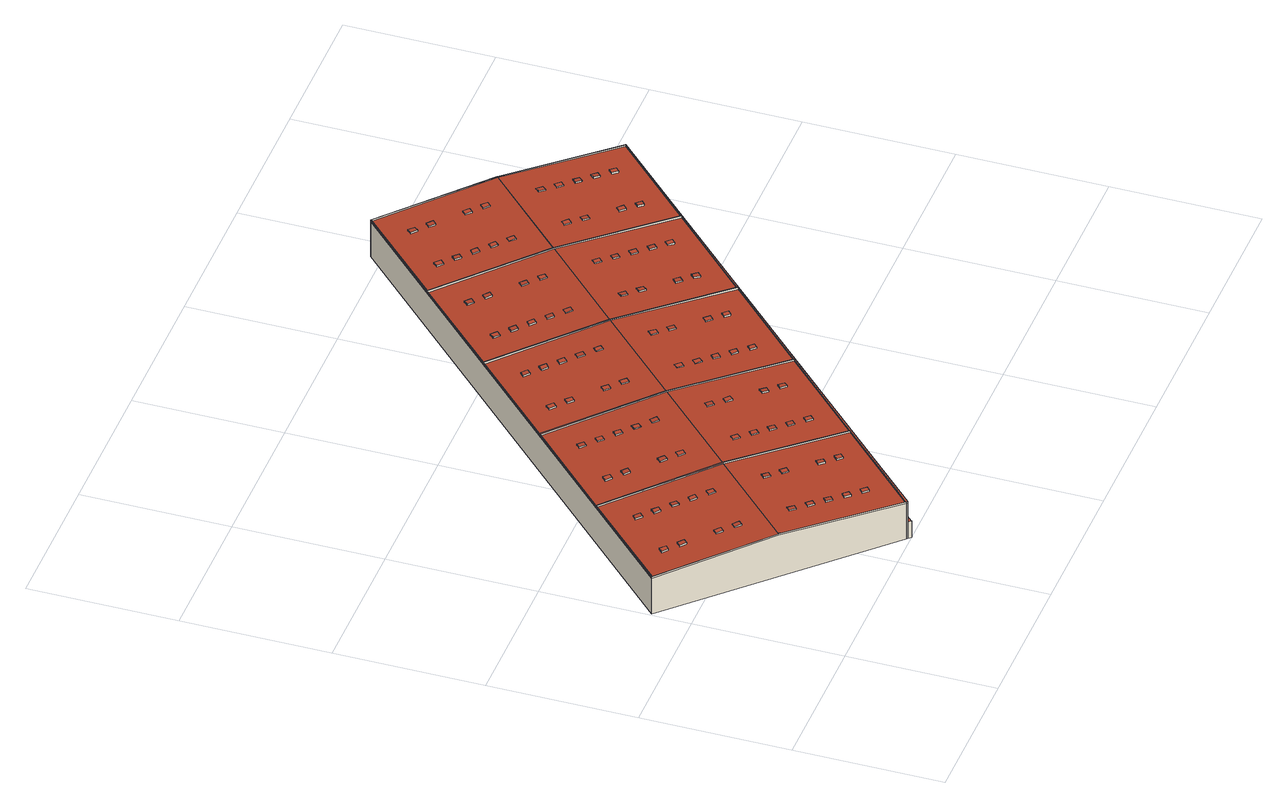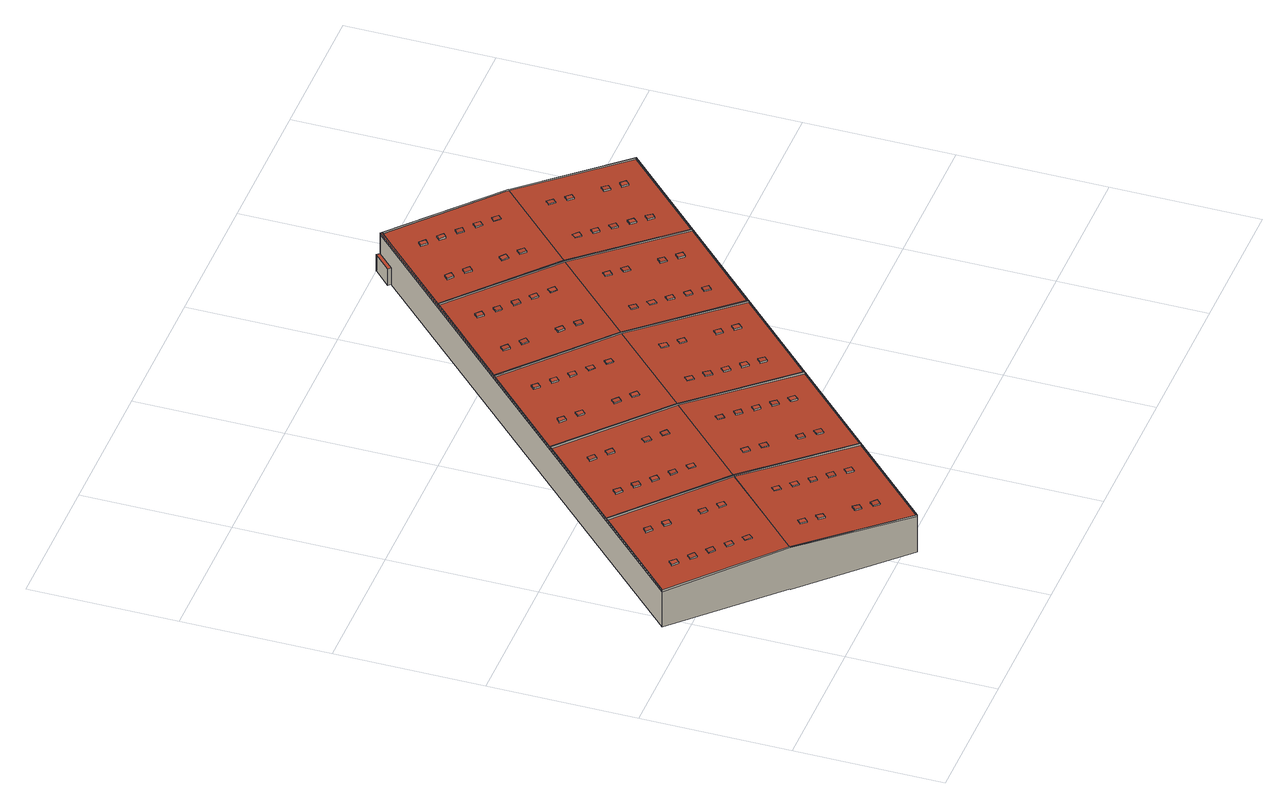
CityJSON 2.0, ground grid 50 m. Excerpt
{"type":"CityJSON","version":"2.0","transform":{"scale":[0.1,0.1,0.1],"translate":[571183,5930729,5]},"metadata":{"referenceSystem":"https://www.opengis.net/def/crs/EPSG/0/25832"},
"CityObjects":{
"building1":{"type":"Building","attributes":{"Grundfläche 2D":"17491.245298","Grundhöhe NN":"5.083"},"children":["building1-1","building1-2","building1-3","building1-4","building1-5","building1-6","building1-7","building1-8","building1-9","building1-10","building1-11","building1-12","building1-13","building1-14","building1-15","building1-16","building1-17","building1-18","building1-19","building1-20","building1-21","building1-22","building1-23","building1-24","building1-25","building1-26","building1-27","building1-28","building1-29","building1-30","building1-31","building1-32","building1-33","building1-34","building1-35","building1-36","building1-37","building1-38","building1-39","building1-40","building1-41","building1-42","building1-43","building1-44","building1-45","building1-46","building1-47","building1-48","building1-49","building1-50","building1-51","building1-52","building1-53","building1-54","building1-55","building1-56","building1-57","building1-58","building1-59","building1-60","building1-61","building1-62","building1-63","building1-64","building1-65","building1-66","building1-67","building1-68","building1-69","building1-70","building1-71","building1-72","building1-73","building1-74","building1-75","building1-76","building1-77","building1-78","building1-79","building1-80","building1-81","building1-82","building1-83","building1-84","building1-85","building1-86","building1-87","building1-88","building1-89","building1-90"],"geometry":[{"type":"Solid","lod":"3","boundaries":[[[[0,1,2,3,4,5,6,7,8,9,10,11]],[[12,10,9]],[[12,13,14,15,10]],[[13,16,17,18,14]],[[19,20,21,22]],[[23,2,1,22,21]],[[24,25,26,27]],[[28,24,27,29,30]],[[31,32,33,34]],[[31,35,36,37,32]],[[38,39,40,41,0,11]],[[42,40,39,43]],[[7,44,8]],[[7,45,46,47,44]],[[48,47,46]],[[49,47,48]],[[49,48,50,51,52,53,20,19,42,43,54,17,16,55]],[[56,57,58,59]],[[60,61,62,63,59,58,64,65]],[[66,67,68,69]],[[70,69,68,71]],[[72,73,74,75]],[[76,77,78,79]],[[80,81,73,72,82]],[[83,78,77,84]],[[83,84,85,86]],[[87,88,89,90]],[[91,87,90,92]],[[93,94,95,96,97]],[[98,99,9,8]],[[12,9,99,100,101,16,13]],[[60,65,64,58,57,10,15,14,18,17]],[[57,56,11,10]],[[0,67,66,1]],[[4,75,74,5]],[[88,3,2,89]],[[6,76,79,7]],[[21,20,92,90,89,2,23]],[[1,66,69,70,19,22]],[[84,77,76,6,30,29,27,26,50,85]],[[6,5,28,30]],[[73,81,51,25,24,28,5,74]],[[51,50,26,25]],[[82,72,75,4,36,35,31,34,52,80]],[[4,3,37,36]],[[32,37,3,88,87,91,53,33]],[[53,52,34,33]],[[56,59,63,62,43,39,38,11]],[[40,42,71,68,67,0,41]],[[83,86,48,46,45,7,79,78]],[[86,85,50,48]],[[53,91,92,20]],[[80,52,51,81]],[[60,17,54,43,62,61]],[[71,42,19,70]],[[101,102,55,16]],[[102,103,49,55]],[[103,104,105,98,8,44,47,49]],[[101,100,99,106,107]],[[101,107,108,95,102]],[[109,110,103,102,95,94]],[[111,112,98,105,104,103,110,113]],[[99,98,112,106]],[[94,93,114,109]],[[96,95,108,115]],[[114,93,97,96,115,116]],[[116,115,108,107,106,112,111,113,110,109,114]]]],"semantics":{"surfaces":[{"type":"RoofSurface"},{"type":"WallSurface"},{"type":"GroundSurface"}],"values":[[0,0,0,0,0,0,0,0,0,0,0,0,0,0,0,0,0,0,0,0,0,0,0,0,0,0,0,0,0,1,1,1,1,1,1,1,1,1,1,1,1,1,1,1,1,1,1,1,1,1,1,1,1,1,1,1,1,1,1,1,1,1,1,1,1,1,2]]}}]},
"building1-1":{"type":"BuildingInstallation","parents":["building1"],"geometry":[{"type":"MultiSurface","lod":"3","boundaries":[[[117,118,119,120]],[[120,119,121,122]],[[117,120,122,123]],[[118,117,123,124]],[[119,118,124,121]]],"semantics":{"surfaces":[{"type":"RoofSurface"},{"type":"WallSurface"}],"values":[0,1,1,1,1]}}]},
"building1-2":{"type":"BuildingInstallation","parents":["building1"],"geometry":[{"type":"MultiSurface","lod":"3","boundaries":[[[125,126,127,128]],[[128,127,129,130]],[[125,128,130,131]],[[126,125,131,132]],[[127,126,132,129]]],"semantics":{"surfaces":[{"type":"RoofSurface"},{"type":"WallSurface"}],"values":[0,1,1,1,1]}}]},
"building1-3":{"type":"BuildingInstallation","parents":["building1"],"geometry":[{"type":"MultiSurface","lod":"3","boundaries":[[[133,134,135,136]],[[136,135,137,138]],[[133,136,138,139]],[[134,133,139,140]],[[135,134,140,137]]],"semantics":{"surfaces":[{"type":"RoofSurface"},{"type":"WallSurface"}],"values":[0,1,1,1,1]}}]},
"building1-4":{"type":"BuildingInstallation","parents":["building1"],"geometry":[{"type":"MultiSurface","lod":"3","boundaries":[[[141,142,143,144]],[[144,143,145,146]],[[141,144,146,147]],[[142,141,147,148]],[[143,142,148,145]]],"semantics":{"surfaces":[{"type":"RoofSurface"},{"type":"WallSurface"}],"values":[0,1,1,1,1]}}]},
"building1-5":{"type":"BuildingInstallation","parents":["building1"],"geometry":[{"type":"MultiSurface","lod":"3","boundaries":[[[149,150,151,152]],[[152,151,153,154]],[[149,152,154,155]],[[150,149,155,156]],[[151,150,156,153]]],"semantics":{"surfaces":[{"type":"RoofSurface"},{"type":"WallSurface"}],"values":[0,1,1,1,1]}}]},
"building1-6":{"type":"BuildingInstallation","parents":["building1"],"geometry":[{"type":"MultiSurface","lod":"3","boundaries":[[[157,158,159,160]],[[161,162,160,159]],[[162,163,157,160]],[[158,157,163,164]],[[159,158,164,161]]],"semantics":{"surfaces":[{"type":"RoofSurface"},{"type":"WallSurface"}],"values":[0,1,1,1,1]}}]},
"building1-7":{"type":"BuildingInstallation","parents":["building1"],"geometry":[{"type":"MultiSurface","lod":"3","boundaries":[[[165,166,167,168]],[[168,167,169,170]],[[165,168,170,171]],[[166,165,171,172]],[[167,166,172,169]]],"semantics":{"surfaces":[{"type":"RoofSurface"},{"type":"WallSurface"}],"values":[0,1,1,1,1]}}]},
"building1-8":{"type":"BuildingInstallation","parents":["building1"],"geometry":[{"type":"MultiSurface","lod":"3","boundaries":[[[173,174,175,176]],[[176,175,177,178]],[[173,176,178,179]],[[179,180,174,173]],[[180,177,175,174]]],"semantics":{"surfaces":[{"type":"RoofSurface"},{"type":"WallSurface"}],"values":[0,1,1,1,1]}}]},
"building1-9":{"type":"BuildingInstallation","parents":["building1"],"geometry":[{"type":"MultiSurface","lod":"3","boundaries":[[[181,182,183,184]],[[184,183,185,186]],[[181,184,186,187]],[[182,181,187,188]],[[183,182,188,185]]],"semantics":{"surfaces":[{"type":"RoofSurface"},{"type":"WallSurface"}],"values":[0,1,1,1,1]}}]},
"building1-10":{"type":"BuildingInstallation","parents":["building1"],"geometry":[{"type":"MultiSurface","lod":"3","boundaries":[[[189,190,191,192]],[[192,191,193,194]],[[189,192,194,195]],[[190,189,195,196]],[[191,190,196,193]]],"semantics":{"surfaces":[{"type":"RoofSurface"},{"type":"WallSurface"}],"values":[0,1,1,1,1]}}]},
"building1-11":{"type":"BuildingInstallation","parents":["building1"],"geometry":[{"type":"MultiSurface","lod":"3","boundaries":[[[197,198,199,200]],[[199,198,201,202]],[[200,199,202,203]],[[197,200,203,204]],[[198,197,204,201]]],"semantics":{"surfaces":[{"type":"RoofSurface"},{"type":"WallSurface"}],"values":[0,1,1,1,1]}}]},
"building1-12":{"type":"BuildingInstallation","parents":["building1"],"geometry":[{"type":"MultiSurface","lod":"3","boundaries":[[[205,206,207,208]],[[208,207,209,210]],[[205,208,210,211]],[[206,205,211,212]],[[207,206,212,209]]],"semantics":{"surfaces":[{"type":"RoofSurface"},{"type":"WallSurface"}],"values":[0,1,1,1,1]}}]},
"building1-13":{"type":"BuildingInstallation","parents":["building1"],"geometry":[{"type":"MultiSurface","lod":"3","boundaries":[[[213,214,215,216]],[[216,215,217,218]],[[213,216,218,219]],[[214,213,219,220]],[[215,214,220,217]]],"semantics":{"surfaces":[{"type":"RoofSurface"},{"type":"WallSurface"}],"values":[0,1,1,1,1]}}]},
"building1-14":{"type":"BuildingInstallation","parents":["building1"],"geometry":[{"type":"MultiSurface","lod":"3","boundaries":[[[221,222,223,224]],[[224,223,225,226]],[[221,224,226,227]],[[222,221,227,228]],[[223,222,228,225]]],"semantics":{"surfaces":[{"type":"RoofSurface"},{"type":"WallSurface"}],"values":[0,1,1,1,1]}}]},
"building1-15":{"type":"BuildingInstallation","parents":["building1"],"geometry":[{"type":"MultiSurface","lod":"3","boundaries":[[[229,230,231,232]],[[233,234,232,231]],[[229,232,234,235]],[[230,229,235,236]],[[236,233,231,230]]],"semantics":{"surfaces":[{"type":"RoofSurface"},{"type":"WallSurface"}],"values":[0,1,1,1,1]}}]},
"building1-16":{"type":"BuildingInstallation","parents":["building1"],"geometry":[{"type":"MultiSurface","lod":"3","boundaries":[[[237,238,239,240]],[[240,239,241,242]],[[237,240,242,243]],[[238,237,243,244]],[[239,238,244,241]]],"semantics":{"surfaces":[{"type":"RoofSurface"},{"type":"WallSurface"}],"values":[0,1,1,1,1]}}]},
"building1-17":{"type":"BuildingInstallation","parents":["building1"],"geometry":[{"type":"MultiSurface","lod":"3","boundaries":[[[245,246,247,248]],[[248,247,249,250]],[[245,248,250,251]],[[246,245,251,252]],[[247,246,252,249]]],"semantics":{"surfaces":[{"type":"RoofSurface"},{"type":"WallSurface"}],"values":[0,1,1,1,1]}}]},
"building1-18":{"type":"BuildingInstallation","parents":["building1"],"geometry":[{"type":"MultiSurface","lod":"3","boundaries":[[[253,254,255,256]],[[256,255,257,258]],[[253,256,258,259]],[[254,253,259,260]],[[255,254,260,257]]],"semantics":{"surfaces":[{"type":"RoofSurface"},{"type":"WallSurface"}],"values":[0,1,1,1,1]}}]},
"building1-19":{"type":"BuildingInstallation","parents":["building1"],"geometry":[{"type":"MultiSurface","lod":"3","boundaries":[[[261,262,263,264]],[[261,264,265,266]],[[264,263,267,265]],[[262,261,266,268]],[[263,262,268,267]]],"semantics":{"surfaces":[{"type":"RoofSurface"},{"type":"WallSurface"}],"values":[0,1,1,1,1]}}]},
"building1-20":{"type":"BuildingInstallation","parents":["building1"],"geometry":[{"type":"MultiSurface","lod":"3","boundaries":[[[269,270,271,272]],[[272,271,273,274]],[[269,272,274,275]],[[270,269,275,276]],[[271,270,276,273]]],"semantics":{"surfaces":[{"type":"RoofSurface"},{"type":"WallSurface"}],"values":[0,1,1,1,1]}}]},
"building1-21":{"type":"BuildingInstallation","parents":["building1"],"geometry":[{"type":"MultiSurface","lod":"3","boundaries":[[[277,278,279,280]],[[279,278,281,282]],[[280,279,282,283]],[[277,280,283,284]],[[278,277,284,281]]],"semantics":{"surfaces":[{"type":"RoofSurface"},{"type":"WallSurface"}],"values":[0,1,1,1,1]}}]},
"building1-22":{"type":"BuildingInstallation","parents":["building1"],"geometry":[{"type":"MultiSurface","lod":"3","boundaries":[[[285,286,287,288]],[[288,287,289,290]],[[285,288,290,291]],[[286,285,291,292]],[[287,286,292,289]]],"semantics":{"surfaces":[{"type":"RoofSurface"},{"type":"WallSurface"}],"values":[0,1,1,1,1]}}]},
"building1-23":{"type":"BuildingInstallation","parents":["building1"],"geometry":[{"type":"MultiSurface","lod":"3","boundaries":[[[293,294,295,296]],[[296,295,297,298]],[[293,296,298,299]],[[294,293,299,300]],[[295,294,300,297]]],"semantics":{"surfaces":[{"type":"RoofSurface"},{"type":"WallSurface"}],"values":[0,1,1,1,1]}}]},
"building1-24":{"type":"BuildingInstallation","parents":["building1"],"geometry":[{"type":"MultiSurface","lod":"3","boundaries":[[[301,302,303,304]],[[304,303,305,306]],[[301,304,306,307]],[[302,301,307,308]],[[303,302,308,305]]],"semantics":{"surfaces":[{"type":"RoofSurface"},{"type":"WallSurface"}],"values":[0,1,1,1,1]}}]},
"building1-25":{"type":"BuildingInstallation","parents":["building1"],"geometry":[{"type":"MultiSurface","lod":"3","boundaries":[[[309,310,311,312]],[[312,311,313,314]],[[309,312,314,315]],[[310,309,315,316]],[[311,310,316,313]]],"semantics":{"surfaces":[{"type":"RoofSurface"},{"type":"WallSurface"}],"values":[0,1,1,1,1]}}]},
"building1-26":{"type":"BuildingInstallation","parents":["building1"],"geometry":[{"type":"MultiSurface","lod":"3","boundaries":[[[317,318,319,320]],[[320,319,321,322]],[[317,320,322,323]],[[318,317,323,324]],[[319,318,324,321]]],"semantics":{"surfaces":[{"type":"RoofSurface"},{"type":"WallSurface"}],"values":[0,1,1,1,1]}}]},
"building1-27":{"type":"BuildingInstallation","parents":["building1"],"geometry":[{"type":"MultiSurface","lod":"3","boundaries":[[[325,326,327,328]],[[328,327,329,330]],[[325,328,330,331]],[[326,325,331,332]],[[327,326,332,329]]],"semantics":{"surfaces":[{"type":"RoofSurface"},{"type":"WallSurface"}],"values":[0,1,1,1,1]}}]},
"building1-28":{"type":"BuildingInstallation","parents":["building1"],"geometry":[{"type":"MultiSurface","lod":"3","boundaries":[[[333,334,335,336]],[[336,335,337,338]],[[333,336,338,339]],[[334,333,339,340]],[[335,334,340,337]]],"semantics":{"surfaces":[{"type":"RoofSurface"},{"type":"WallSurface"}],"values":[0,1,1,1,1]}}]},
"building1-29":{"type":"BuildingInstallation","parents":["building1"],"geometry":[{"type":"MultiSurface","lod":"3","boundaries":[[[341,342,343,344]],[[344,343,345,346]],[[341,344,346,347]],[[342,341,347,348]],[[343,342,348,345]]],"semantics":{"surfaces":[{"type":"RoofSurface"},{"type":"WallSurface"}],"values":[0,1,1,1,1]}}]},
"building1-30":{"type":"BuildingInstallation","parents":["building1"],"geometry":[{"type":"MultiSurface","lod":"3","boundaries":[[[349,350,351,352]],[[352,351,353,354]],[[349,352,354,355]],[[350,349,355,356]],[[351,350,356,353]]],"semantics":{"surfaces":[{"type":"RoofSurface"},{"type":"WallSurface"}],"values":[0,1,1,1,1]}}]},
"building1-31":{"type":"BuildingInstallation","parents":["building1"],"geometry":[{"type":"MultiSurface","lod":"3","boundaries":[[[357,358,359,360]],[[359,358,361,362]],[[360,359,362,363]],[[357,360,363,364]],[[358,357,364,361]]],"semantics":{"surfaces":[{"type":"RoofSurface"},{"type":"WallSurface"}],"values":[0,1,1,1,1]}}]},
"building1-32":{"type":"BuildingInstallation","parents":["building1"],"geometry":[{"type":"MultiSurface","lod":"3","boundaries":[[[365,366,367,368]],[[365,368,369,370]],[[368,367,371,369]],[[366,365,370,372]],[[367,366,372,371]]],"semantics":{"surfaces":[{"type":"RoofSurface"},{"type":"WallSurface"}],"values":[0,1,1,1,1]}}]},
"building1-33":{"type":"BuildingInstallation","parents":["building1"],"geometry":[{"type":"MultiSurface","lod":"3","boundaries":[[[373,374,375,376]],[[376,375,377,378]],[[373,376,378,379]],[[374,373,379,380]],[[375,374,380,377]]],"semantics":{"surfaces":[{"type":"RoofSurface"},{"type":"WallSurface"}],"values":[0,1,1,1,1]}}]},
"building1-34":{"type":"BuildingInstallation","parents":["building1"],"geometry":[{"type":"MultiSurface","lod":"3","boundaries":[[[381,382,383,384]],[[384,383,385,386]],[[381,384,386,387]],[[382,381,387,388]],[[383,382,388,385]]],"semantics":{"surfaces":[{"type":"RoofSurface"},{"type":"WallSurface"}],"values":[0,1,1,1,1]}}]},
"building1-35":{"type":"BuildingInstallation","parents":["building1"],"geometry":[{"type":"MultiSurface","lod":"3","boundaries":[[[389,390,391,392]],[[392,391,393,394]],[[389,392,394,395]],[[390,389,395,396]],[[391,390,396,393]]],"semantics":{"surfaces":[{"type":"RoofSurface"},{"type":"WallSurface"}],"values":[0,1,1,1,1]}}]},
"building1-36":{"type":"BuildingInstallation","parents":["building1"],"geometry":[{"type":"MultiSurface","lod":"3","boundaries":[[[397,398,399,400]],[[400,399,401,402]],[[397,400,402,403]],[[398,397,403,404]],[[399,398,404,401]]],"semantics":{"surfaces":[{"type":"RoofSurface"},{"type":"WallSurface"}],"values":[0,1,1,1,1]}}]},
"building1-37":{"type":"BuildingInstallation","parents":["building1"],"geometry":[{"type":"MultiSurface","lod":"3","boundaries":[[[405,406,407,408]],[[408,407,409,410]],[[405,408,410,411]],[[406,405,411,412]],[[407,406,412,409]]],"semantics":{"surfaces":[{"type":"RoofSurface"},{"type":"WallSurface"}],"values":[0,1,1,1,1]}}]},
"building1-38":{"type":"BuildingInstallation","parents":["building1"],"geometry":[{"type":"MultiSurface","lod":"3","boundaries":[[[413,414,415,416]],[[416,415,417,418]],[[413,416,418,419]],[[414,413,419,420]],[[415,414,420,417]]],"semantics":{"surfaces":[{"type":"RoofSurface"},{"type":"WallSurface"}],"values":[0,1,1,1,1]}}]},
"building1-39":{"type":"BuildingInstallation","parents":["building1"],"geometry":[{"type":"MultiSurface","lod":"3","boundaries":[[[421,422,423,424]],[[424,423,425,426]],[[421,424,426,427]],[[422,421,427,428]],[[423,422,428,425]]],"semantics":{"surfaces":[{"type":"RoofSurface"},{"type":"WallSurface"}],"values":[0,1,1,1,1]}}]},
"building1-40":{"type":"BuildingInstallation","parents":["building1"],"geometry":[{"type":"MultiSurface","lod":"3","boundaries":[[[429,430,431,432]],[[432,431,433,434]],[[429,432,434,435]],[[430,429,435,436]],[[431,430,436,433]]],"semantics":{"surfaces":[{"type":"RoofSurface"},{"type":"WallSurface"}],"values":[0,1,1,1,1]}}]},
"building1-41":{"type":"BuildingInstallation","parents":["building1"],"geometry":[{"type":"MultiSurface","lod":"3","boundaries":[[[437,438,439,440]],[[440,439,441,442]],[[437,440,442,443]],[[438,437,443,444]],[[439,438,444,441]]],"semantics":{"surfaces":[{"type":"RoofSurface"},{"type":"WallSurface"}],"values":[0,1,1,1,1]}}]},
"building1-42":{"type":"BuildingInstallation","parents":["building1"],"geometry":[{"type":"MultiSurface","lod":"3","boundaries":[[[445,446,447,448]],[[448,447,449,450]],[[445,448,450,451]],[[446,445,451,452]],[[447,446,452,449]]],"semantics":{"surfaces":[{"type":"RoofSurface"},{"type":"WallSurface"}],"values":[0,1,1,1,1]}}]},
"building1-43":{"type":"BuildingInstallation","parents":["building1"],"geometry":[{"type":"MultiSurface","lod":"3","boundaries":[[[453,454,455,456]],[[456,455,457,458]],[[453,456,458,459]],[[454,453,459,460]],[[455,454,460,457]]],"semantics":{"surfaces":[{"type":"RoofSurface"},{"type":"WallSurface"}],"values":[0,1,1,1,1]}}]},
"building1-44":{"type":"BuildingInstallation","parents":["building1"],"geometry":[{"type":"MultiSurface","lod":"3","boundaries":[[[461,462,463,464]],[[464,463,465,466]],[[461,464,466,467]],[[462,461,467,468]],[[463,462,468,465]]],"semantics":{"surfaces":[{"type":"RoofSurface"},{"type":"WallSurface"}],"values":[0,1,1,1,1]}}]},
"building1-45":{"type":"BuildingInstallation","parents":["building1"],"geometry":[{"type":"MultiSurface","lod":"3","boundaries":[[[469,470,471,472]],[[472,471,473,474]],[[469,472,474,475]],[[470,469,475,476]],[[471,470,476,473]]],"semantics":{"surfaces":[{"type":"RoofSurface"},{"type":"WallSurface"}],"values":[0,1,1,1,1]}}]},
"building1-46":{"type":"BuildingInstallation","parents":["building1"],"geometry":[{"type":"MultiSurface","lod":"3","boundaries":[[[477,478,479,480]],[[480,479,481,482]],[[477,480,482,483]],[[478,477,483,484]],[[479,478,484,481]]],"semantics":{"surfaces":[{"type":"RoofSurface"},{"type":"WallSurface"}],"values":[0,1,1,1,1]}}]},
"building1-47":{"type":"BuildingInstallation","parents":["building1"],"geometry":[{"type":"MultiSurface","lod":"3","boundaries":[[[485,486,487,488]],[[488,487,489,490]],[[485,488,490,491]],[[486,485,491,492]],[[487,486,492,489]]],"semantics":{"surfaces":[{"type":"RoofSurface"},{"type":"WallSurface"}],"values":[0,1,1,1,1]}}]},
"building1-48":{"type":"BuildingInstallation","parents":["building1"],"geometry":[{"type":"MultiSurface","lod":"3","boundaries":[[[493,494,495,496]],[[496,495,497,498]],[[493,496,498,499]],[[494,493,499,500]],[[495,494,500,497]]],"semantics":{"surfaces":[{"type":"RoofSurface"},{"type":"WallSurface"}],"values":[0,1,1,1,1]}}]},
"building1-49":{"type":"BuildingInstallation","parents":["building1"],"geometry":[{"type":"MultiSurface","lod":"3","boundaries":[[[501,502,503,504]],[[503,502,505,506]],[[504,503,506,507]],[[501,504,507,508]],[[502,501,508,505]]],"semantics":{"surfaces":[{"type":"RoofSurface"},{"type":"WallSurface"}],"values":[0,1,1,1,1]}}]},
"building1-50":{"type":"BuildingInstallation","parents":["building1"],"geometry":[{"type":"MultiSurface","lod":"3","boundaries":[[[509,510,511,512]],[[512,511,513,514]],[[509,512,514,515]],[[510,509,515,516]],[[511,510,516,513]]],"semantics":{"surfaces":[{"type":"RoofSurface"},{"type":"WallSurface"}],"values":[0,1,1,1,1]}}]},
"building1-51":{"type":"BuildingInstallation","parents":["building1"],"geometry":[{"type":"MultiSurface","lod":"3","boundaries":[[[517,518,519,520]],[[520,519,521,522]],[[517,520,522,523]],[[518,517,523,524]],[[519,518,524,521]]],"semantics":{"surfaces":[{"type":"RoofSurface"},{"type":"WallSurface"}],"values":[0,1,1,1,1]}}]},
"building1-52":{"type":"BuildingInstallation","parents":["building1"],"geometry":[{"type":"MultiSurface","lod":"3","boundaries":[[[525,526,527,528]],[[528,527,529,530]],[[525,528,530,531]],[[526,525,531,532]],[[527,526,532,529]]],"semantics":{"surfaces":[{"type":"RoofSurface"},{"type":"WallSurface"}],"values":[0,1,1,1,1]}}]},
"building1-53":{"type":"BuildingInstallation","parents":["building1"],"geometry":[{"type":"MultiSurface","lod":"3","boundaries":[[[533,534,535,536]],[[535,534,537,538]],[[536,535,538,539]],[[533,536,539,540]],[[534,533,540,537]]],"semantics":{"surfaces":[{"type":"RoofSurface"},{"type":"WallSurface"}],"values":[0,1,1,1,1]}}]},
"building1-54":{"type":"BuildingInstallation","parents":["building1"],"geometry":[{"type":"MultiSurface","lod":"3","boundaries":[[[541,542,543,544]],[[544,543,545,546]],[[541,544,546,547]],[[542,541,547,548]],[[543,542,548,545]]],"semantics":{"surfaces":[{"type":"RoofSurface"},{"type":"WallSurface"}],"values":[0,1,1,1,1]}}]},
"building1-55":{"type":"BuildingInstallation","parents":["building1"],"geometry":[{"type":"MultiSurface","lod":"3","boundaries":[[[549,550,551,552]],[[552,551,553,554]],[[554,555,549,552]],[[555,556,550,549]],[[551,550,556,553]]],"semantics":{"surfaces":[{"type":"RoofSurface"},{"type":"WallSurface"}],"values":[0,1,1,1,1]}}]},
"building1-56":{"type":"BuildingInstallation","parents":["building1"],"geometry":[{"type":"MultiSurface","lod":"3","boundaries":[[[557,558,559,560]],[[560,559,561,562]],[[557,560,562,563]],[[558,557,563,564]],[[559,558,564,561]]],"semantics":{"surfaces":[{"type":"RoofSurface"},{"type":"WallSurface"}],"values":[0,1,1,1,1]}}]},
"building1-57":{"type":"BuildingInstallation","parents":["building1"],"geometry":[{"type":"MultiSurface","lod":"3","boundaries":[[[565,566,567,568]],[[567,566,569,570]],[[568,567,570,571]],[[565,568,571,572]],[[566,565,572,569]]],"semantics":{"surfaces":[{"type":"RoofSurface"},{"type":"WallSurface"}],"values":[0,1,1,1,1]}}]},
"building1-58":{"type":"BuildingInstallation","parents":["building1"],"geometry":[{"type":"MultiSurface","lod":"3","boundaries":[[[573,574,575,576]],[[576,575,577,578]],[[573,576,578,579]],[[574,573,579,580]],[[575,574,580,577]]],"semantics":{"surfaces":[{"type":"RoofSurface"},{"type":"WallSurface"}],"values":[0,1,1,1,1]}}]},
"building1-59":{"type":"BuildingInstallation","parents":["building1"],"geometry":[{"type":"MultiSurface","lod":"3","boundaries":[[[581,582,583,584]],[[584,583,585,586]],[[581,584,586,587]],[[582,581,587,588]],[[583,582,588,585]]],"semantics":{"surfaces":[{"type":"RoofSurface"},{"type":"WallSurface"}],"values":[0,1,1,1,1]}}]},
"building1-60":{"type":"BuildingInstallation","parents":["building1"],"geometry":[{"type":"MultiSurface","lod":"3","boundaries":[[[589,590,591,592]],[[592,591,593,594]],[[589,592,594,595]],[[590,589,595,596]],[[591,590,596,593]]],"semantics":{"surfaces":[{"type":"RoofSurface"},{"type":"WallSurface"}],"values":[0,1,1,1,1]}}]},
"building1-61":{"type":"BuildingInstallation","parents":["building1"],"geometry":[{"type":"MultiSurface","lod":"3","boundaries":[[[597,598,599,600]],[[599,598,601,602]],[[600,599,602,603]],[[597,600,603,604]],[[598,597,604,601]]],"semantics":{"surfaces":[{"type":"RoofSurface"},{"type":"WallSurface"}],"values":[0,1,1,1,1]}}]},
"building1-62":{"type":"BuildingInstallation","parents":["building1"],"geometry":[{"type":"MultiSurface","lod":"3","boundaries":[[[605,606,607,608]],[[605,608,609,610]],[[608,607,611,609]],[[606,605,610,612]],[[607,606,612,611]]],"semantics":{"surfaces":[{"type":"RoofSurface"},{"type":"WallSurface"}],"values":[0,1,1,1,1]}}]},
"building1-63":{"type":"BuildingInstallation","parents":["building1"],"geometry":[{"type":"MultiSurface","lod":"3","boundaries":[[[613,614,615,616]],[[616,615,617,618]],[[613,616,618,619]],[[614,613,619,620]],[[615,614,620,617]]],"semantics":{"surfaces":[{"type":"RoofSurface"},{"type":"WallSurface"}],"values":[0,1,1,1,1]}}]},
"building1-64":{"type":"BuildingInstallation","parents":["building1"],"geometry":[{"type":"MultiSurface","lod":"3","boundaries":[[[621,622,623,624]],[[624,623,625,626]],[[621,624,626,627]],[[622,621,627,628]],[[623,622,628,625]]],"semantics":{"surfaces":[{"type":"RoofSurface"},{"type":"WallSurface"}],"values":[0,1,1,1,1]}}]},
"building1-65":{"type":"BuildingInstallation","parents":["building1"],"geometry":[{"type":"MultiSurface","lod":"3","boundaries":[[[629,630,631,632]],[[632,631,633,634]],[[629,632,634,635]],[[630,629,635,636]],[[631,630,636,633]]],"semantics":{"surfaces":[{"type":"RoofSurface"},{"type":"WallSurface"}],"values":[0,1,1,1,1]}}]},
"building1-66":{"type":"BuildingInstallation","parents":["building1"],"geometry":[{"type":"MultiSurface","lod":"3","boundaries":[[[637,638,639,640]],[[640,639,641,642]],[[637,640,642,643]],[[638,637,643,644]],[[639,638,644,641]]],"semantics":{"surfaces":[{"type":"RoofSurface"},{"type":"WallSurface"}],"values":[0,1,1,1,1]}}]},
"building1-67":{"type":"BuildingInstallation","parents":["building1"],"geometry":[{"type":"MultiSurface","lod":"3","boundaries":[[[645,646,647,648]],[[648,647,649,650]],[[645,648,650,651]],[[646,645,651,652]],[[647,646,652,649]]],"semantics":{"surfaces":[{"type":"RoofSurface"},{"type":"WallSurface"}],"values":[0,1,1,1,1]}}]},
"building1-68":{"type":"BuildingInstallation","parents":["building1"],"geometry":[{"type":"MultiSurface","lod":"3","boundaries":[[[653,654,655,656]],[[656,655,657,658]],[[653,656,658,659]],[[654,653,659,660]],[[655,654,660,657]]],"semantics":{"surfaces":[{"type":"RoofSurface"},{"type":"WallSurface"}],"values":[0,1,1,1,1]}}]},
"building1-69":{"type":"BuildingInstallation","parents":["building1"],"geometry":[{"type":"MultiSurface","lod":"3","boundaries":[[[661,662,663,664]],[[664,663,665,666]],[[661,664,666,667]],[[662,661,667,668]],[[663,662,668,665]]],"semantics":{"surfaces":[{"type":"RoofSurface"},{"type":"WallSurface"}],"values":[0,1,1,1,1]}}]},
"building1-70":{"type":"BuildingInstallation","parents":["building1"],"geometry":[{"type":"MultiSurface","lod":"3","boundaries":[[[669,670,671,672]],[[672,671,673,674]],[[669,672,674,675]],[[670,669,675,676]],[[671,670,676,673]]],"semantics":{"surfaces":[{"type":"RoofSurface"},{"type":"WallSurface"}],"values":[0,1,1,1,1]}}]},
"building1-71":{"type":"BuildingInstallation","parents":["building1"],"geometry":[{"type":"MultiSurface","lod":"3","boundaries":[[[677,678,679,680]],[[680,679,681,682]],[[677,680,682,683]],[[678,677,683,684]],[[679,678,684,681]]],"semantics":{"surfaces":[{"type":"RoofSurface"},{"type":"WallSurface"}],"values":[0,1,1,1,1]}}]},
"building1-72":{"type":"BuildingInstallation","parents":["building1"],"geometry":[{"type":"MultiSurface","lod":"3","boundaries":[[[685,686,687,688]],[[687,686,689,690]],[[688,687,690,691]],[[685,688,691,692]],[[686,685,692,689]]],"semantics":{"surfaces":[{"type":"RoofSurface"},{"type":"WallSurface"}],"values":[0,1,1,1,1]}}]},
"building1-73":{"type":"BuildingInstallation","parents":["building1"],"geometry":[{"type":"MultiSurface","lod":"3","boundaries":[[[693,694,695,696]],[[696,695,697,698]],[[693,696,698,699]],[[694,693,699,700]],[[695,694,700,697]]],"semantics":{"surfaces":[{"type":"RoofSurface"},{"type":"WallSurface"}],"values":[0,1,1,1,1]}}]},
"building1-74":{"type":"BuildingInstallation","parents":["building1"],"geometry":[{"type":"MultiSurface","lod":"3","boundaries":[[[701,702,703,704]],[[704,703,705,706]],[[701,704,706,707]],[[702,701,707,708]],[[703,702,708,705]]],"semantics":{"surfaces":[{"type":"RoofSurface"},{"type":"WallSurface"}],"values":[0,1,1,1,1]}}]},
"building1-75":{"type":"BuildingInstallation","parents":["building1"],"geometry":[{"type":"MultiSurface","lod":"3","boundaries":[[[709,710,711,712]],[[712,711,713,714]],[[709,712,714,715]],[[710,709,715,716]],[[711,710,716,713]]],"semantics":{"surfaces":[{"type":"RoofSurface"},{"type":"WallSurface"}],"values":[0,1,1,1,1]}}]},
"building1-76":{"type":"BuildingInstallation","parents":["building1"],"geometry":[{"type":"MultiSurface","lod":"3","boundaries":[[[717,718,719,720]],[[720,719,721,722]],[[717,720,722,723]],[[718,717,723,724]],[[719,718,724,721]]],"semantics":{"surfaces":[{"type":"RoofSurface"},{"type":"WallSurface"}],"values":[0,1,1,1,1]}}]},
"building1-77":{"type":"BuildingInstallation","parents":["building1"],"geometry":[{"type":"MultiSurface","lod":"3","boundaries":[[[725,726,727,728]],[[728,727,729,730]],[[725,728,730,731]],[[726,725,731,732]],[[727,726,732,729]]],"semantics":{"surfaces":[{"type":"RoofSurface"},{"type":"WallSurface"}],"values":[0,1,1,1,1]}}]},
"building1-78":{"type":"BuildingInstallation","parents":["building1"],"geometry":[{"type":"MultiSurface","lod":"3","boundaries":[[[733,734,735,736]],[[736,735,737,738]],[[733,736,738,739]],[[734,733,739,740]],[[735,734,740,737]]],"semantics":{"surfaces":[{"type":"RoofSurface"},{"type":"WallSurface"}],"values":[0,1,1,1,1]}}]},
"building1-79":{"type":"BuildingInstallation","parents":["building1"],"geometry":[{"type":"MultiSurface","lod":"3","boundaries":[[[741,742,743,744]],[[744,743,745,746]],[[741,744,746,747]],[[742,741,747,748]],[[743,742,748,745]]],"semantics":{"surfaces":[{"type":"RoofSurface"},{"type":"WallSurface"}],"values":[0,1,1,1,1]}}]},
"building1-80":{"type":"BuildingInstallation","parents":["building1"],"geometry":[{"type":"MultiSurface","lod":"3","boundaries":[[[749,750,751,752]],[[752,751,753,754]],[[749,752,754,755]],[[750,749,755,756]],[[751,750,756,753]]],"semantics":{"surfaces":[{"type":"RoofSurface"},{"type":"WallSurface"}],"values":[0,1,1,1,1]}}]},
"building1-81":{"type":"BuildingInstallation","parents":["building1"],"geometry":[{"type":"MultiSurface","lod":"3","boundaries":[[[757,758,759,760]],[[760,759,761,762]],[[757,760,762,763]],[[758,757,763,764]],[[759,758,764,761]]],"semantics":{"surfaces":[{"type":"RoofSurface"},{"type":"WallSurface"}],"values":[0,1,1,1,1]}}]},
"building1-82":{"type":"BuildingInstallation","parents":["building1"],"geometry":[{"type":"MultiSurface","lod":"3","boundaries":[[[765,766,767,768]],[[768,767,769,770]],[[765,768,770,771]],[[766,765,771,772]],[[767,766,772,769]]],"semantics":{"surfaces":[{"type":"RoofSurface"},{"type":"WallSurface"}],"values":[0,1,1,1,1]}}]},
"building1-83":{"type":"BuildingInstallation","parents":["building1"],"geometry":[{"type":"MultiSurface","lod":"3","boundaries":[[[773,774,775,776]],[[776,775,777,778]],[[773,776,778,779]],[[774,773,779,780]],[[775,774,780,777]]],"semantics":{"surfaces":[{"type":"RoofSurface"},{"type":"WallSurface"}],"values":[0,1,1,1,1]}}]},
"building1-84":{"type":"BuildingInstallation","parents":["building1"],"geometry":[{"type":"MultiSurface","lod":"3","boundaries":[[[781,782,783,784]],[[784,783,785,786]],[[781,784,786,787]],[[782,781,787,788]],[[783,782,788,785]]],"semantics":{"surfaces":[{"type":"RoofSurface"},{"type":"WallSurface"}],"values":[0,1,1,1,1]}}]},
"building1-85":{"type":"BuildingInstallation","parents":["building1"],"geometry":[{"type":"MultiSurface","lod":"3","boundaries":[[[789,790,791,792]],[[791,790,793,794]],[[792,791,794,795]],[[789,792,795,796]],[[790,789,796,793]]],"semantics":{"surfaces":[{"type":"RoofSurface"},{"type":"WallSurface"}],"values":[0,1,1,1,1]}}]},
"building1-86":{"type":"BuildingInstallation","parents":["building1"],"geometry":[{"type":"MultiSurface","lod":"3","boundaries":[[[797,798,799,800]],[[800,799,801,802]],[[797,800,802,803]],[[798,797,803,804]],[[799,798,804,801]]],"semantics":{"surfaces":[{"type":"RoofSurface"},{"type":"WallSurface"}],"values":[0,1,1,1,1]}}]},
"building1-87":{"type":"BuildingInstallation","parents":["building1"],"geometry":[{"type":"MultiSurface","lod":"3","boundaries":[[[805,806,807,808]],[[808,807,809,810]],[[805,808,810,811]],[[806,805,811,812]],[[807,806,812,809]]],"semantics":{"surfaces":[{"type":"RoofSurface"},{"type":"WallSurface"}],"values":[0,1,1,1,1]}}]},
"building1-88":{"type":"BuildingInstallation","parents":["building1"],"geometry":[{"type":"MultiSurface","lod":"3","boundaries":[[[813,814,815,816]],[[816,815,817,818]],[[813,816,818,819]],[[814,813,819,820]],[[815,814,820,817]]],"semantics":{"surfaces":[{"type":"RoofSurface"},{"type":"WallSurface"}],"values":[0,1,1,1,1]}}]},
"building1-89":{"type":"BuildingInstallation","parents":["building1"],"geometry":[{"type":"MultiSurface","lod":"3","boundaries":[[[821,822,823,824]],[[821,824,825,826]],[[824,823,827,825]],[[822,821,826,828]],[[823,822,828,827]]],"semantics":{"surfaces":[{"type":"RoofSurface"},{"type":"WallSurface"}],"values":[0,1,1,1,1]}}]},
"building1-90":{"type":"BuildingInstallation","parents":["building1"],"geometry":[{"type":"MultiSurface","lod":"3","boundaries":[[[829,830,831,832]],[[832,831,833,834]],[[829,832,834,835]],[[830,829,835,836]],[[831,830,836,833]]],"semantics":{"surfaces":[{"type":"RoofSurface"},{"type":"WallSurface"}],"values":[0,1,1,1,1]}}]}
},
"vertices":[
[294,914,145],[576,1193,145],[579,1196,145],[860,1475,145],[863,1477,145],[1144,1756,145],[1147,1758,145],[1428,2037,145],[1428,2039,145],[9,633,145],[11,633,145],[292,912,145],[315,324,167],[317,322,168],[318,323,168],[316,325,167],[622,14,145],[622,15,145],[321,319,167],[1188,575,145],[1191,578,145],[885,886,168],[882,884,168],[884,888,168],[1449,1448,168],[1757,1138,146],[1759,1140,146],[1452,1450,168],[1144,1756,146],[1451,1451,168],[1147,1758,146],[1169,1168,168],[1167,1165,168],[1473,856,146],[1475,859,146],[1168,1169,168],[863,1477,146],[860,1475,146],[597,603,168],[598,602,168],[601,605,168],[600,606,168],[906,296,145],[904,294,145],[1734,1731,167],[1733,1730,167],[1733,1729,167],[1734,1730,167],[2041,1419,145],[2043,1419,145],[1759,1140,145],[1757,1138,145],[1475,859,145],[1473,856,145],[678,70,145],[626,10,145],[292,912,139],[11,633,139],[316,325,164],[597,603,164],[622,15,139],[678,70,139],[904,294,139],[598,602,163],[318,323,163],[321,319,163],[576,1193,139],[294,914,139],[600,606,164],[881,885,164],[1188,575,139],[906,296,139],[1168,1169,164],[1449,1448,164],[1144,1756,139],[863,1477,139],[1147,1758,139],[1451,1451,164],[1733,1730,164],[1428,2037,139],[1475,859,139],[1757,1138,139],[1169,1168,163],[1733,1729,164],[1452,1450,164],[1759,1140,139],[2041,1419,139],[1165,1167,164],[860,1475,139],[579,1196,139],[884,888,164],[1473,856,139],[1191,578,139],[691,58,65],[683,66,65],[626,10,65],[634,1,65],[635,2,65],[1428,2039,139],[9,633,139],[315,324,164],[622,14,139],[626,10,139],[2043,1419,139],[1734,1730,164],[1734,1731,164],[9,633,1],[622,14,1],[626,10,1],[683,66,1],[2043,1419,1],[1734,1731,1],[1428,2039,1],[1734,1730,1],[691,58,1],[634,1,1],[635,2,1],
[1527,1231,156],[1514,1219,156],[1531,1202,156],[1544,1214,156],[1531,1202,150],[1544,1214,150],[1527,1231,152],[1514,1219,152],
[323,479,162],[311,467,162],[328,450,164],[340,462,164],[328,450,159],[340,462,159],[323,479,158],[311,467,158],
[1636,1427,159],[1623,1415,160],[1640,1398,159],[1653,1411,158],[1640,1398,154],[1653,1411,154],[1636,1427,155],[1623,1415,155],
[719,343,153],[706,330,154],[723,313,153],[736,325,152],[723,313,147],[736,325,147],[719,343,148],[706,330,148],
[1811,1512,156],[1798,1500,157],[1815,1483,155],[1828,1496,154],[1815,1483,150],[1828,1496,150],[1811,1512,152],[1798,1500,152],
[631,431,160],[618,418,160],[635,402,159],[648,414,159],[635,402,154],[648,414,154],[631,431,155],[618,418,155],
[890,1305,153],[878,1292,153],[895,1276,154],[908,1288,154],[895,1276,148],[908,1288,148],[890,1305,147],[878,1292,147],
[1415,1913,149],[1402,1900,150],[1420,1883,150],[1432,1896,149],[1420,1883,145],[1432,1896,145],[1415,1913,143],[1402,1900,143],
[1615,1142,150],[1603,1130,150],[1619,1113,150],[1632,1126,150],[1619,1113,143],[1632,1126,143],[1615,1142,145],[1603,1130,145],
[1199,994,159],[1186,982,160],[1203,965,159],[1216,977,158],[1203,965,154],[1216,977,154],[1199,994,155],[1186,982,155],
[871,757,162],[858,744,163],[875,728,163],[888,740,162],[858,744,159],[875,728,158],[888,740,158],[871,757,159],
[1352,1146,159],[1340,1133,160],[1357,1116,159],[1369,1130,158],[1357,1116,154],[1369,1130,154],[1352,1146,155],[1340,1133,155],
[1088,1412,156],[1075,1400,156],[1092,1383,157],[1105,1396,157],[1092,1383,152],[1105,1396,152],[1088,1412,151],[1075,1400,151],
[1459,1868,152],[1446,1856,152],[1463,1839,154],[1476,1851,154],[1463,1839,148],[1476,1851,148],[1459,1868,147],[1446,1856,147],
[1046,580,150],[1034,567,151],[1051,550,150],[1063,563,149],[1051,550,144],[1063,563,144],[1046,580,145],[1034,567,145],
[1132,1368,158],[1119,1356,159],[1136,1339,160],[1149,1351,160],[1136,1339,155],[1149,1351,155],[1132,1368,154],[1119,1356,154],
[1331,861,150],[1319,848,150],[1335,832,150],[1348,844,150],[1335,832,143],[1348,844,143],[1331,861,145],[1319,848,145],
[828,539,156],[815,526,157],[832,509,156],[845,522,155],[832,509,151],[845,522,151],[828,539,152],[815,526,152],
[1459,1606,161],[1447,1593,161],[1464,1576,162],[1476,1589,162],[1476,1589,159],[1459,1606,158],[1464,1576,159],[1447,1593,158],
[872,494,152],[859,481,153],[876,465,152],[889,478,151],[876,465,147],[889,478,147],[872,494,148],[859,481,148],
[1855,1468,154],[1843,1455,155],[1859,1439,153],[1872,1452,152],[1843,1455,148],[1859,1439,147],[1872,1452,147],[1855,1468,148],
[1155,1039,163],[1142,1026,163],[1160,1009,162],[1172,1021,162],[1160,1009,158],[1172,1021,158],[1155,1039,159],[1142,1026,159],
[1200,731,150],[1188,718,150],[1204,702,150],[1216,714,150],[1204,702,144],[1216,714,144],[1200,731,145],[1188,718,145],
[739,891,161],[726,879,161],[743,862,163],[756,874,163],[743,862,159],[756,874,159],[739,891,158],[726,879,158],
[1068,864,158],[1055,852,158],[1072,835,158],[1084,848,158],[1072,835,154],[1084,848,154],[1068,864,155],[1055,852,155],
[1022,1172,161],[1010,1160,161],[1027,1142,162],[1039,1155,162],[1027,1142,159],[1039,1155,159],[1022,1172,158],[1010,1160,158],
[455,609,162],[442,596,162],[459,580,162],[471,593,162],[459,580,159],[471,593,159],[455,609,158],[442,596,158],
[1900,1423,151],[1887,1411,151],[1903,1394,150],[1916,1406,150],[1903,1394,143],[1916,1406,143],[1900,1423,145],[1887,1411,145],
[1328,1739,152],[1315,1726,153],[1332,1709,153],[1345,1722,152],[1332,1709,148],[1345,1722,148],[1328,1739,147],[1315,1726,147],
[1176,1324,160],[1163,1311,160],[1180,1294,162],[1193,1307,162],[1180,1294,159],[1193,1307,159],[1176,1324,158],[1163,1311,158],
[1723,1602,162],[1711,1589,163],[1728,1572,161],[1740,1585,161],[1711,1589,159],[1728,1572,157],[1740,1585,158],[1723,1602,159],
[1284,1783,149],[1271,1770,149],[1288,1753,150],[1301,1766,150],[1301,1766,145],[1284,1783,143],[1288,1753,145],[1271,1770,143],
[1767,1557,159],[1754,1544,159],[1771,1527,158],[1784,1540,158],[1771,1527,154],[1784,1540,154],[1767,1557,155],[1754,1544,155],
[563,1068,148],[550,1056,149],[567,1039,150],[579,1051,150],[567,1039,145],[579,1051,145],[563,1068,143],[550,1056,143],
[1131,1631,148],[1118,1618,149],[1135,1601,150],[1148,1614,150],[1135,1601,145],[1148,1614,145],[1131,1631,143],[1118,1618,143],
[1768,1294,150],[1756,1281,151],[1772,1265,150],[1785,1277,149],[1772,1265,143],[1785,1277,143],[1768,1294,145],[1756,1281,145],
[1592,1472,162],[1579,1459,162],[1596,1442,162],[1609,1456,162],[1596,1442,158],[1609,1456,158],[1592,1472,159],[1579,1459,159],
[1024,909,162],[1012,896,162],[1029,880,162],[1041,892,162],[1029,880,158],[1041,892,158],[1024,909,159],[1012,896,159],
[1571,1186,153],[1558,1174,154],[1575,1157,154],[1588,1170,153],[1575,1157,147],[1588,1170,147],[1571,1186,148],[1558,1174,148],
[279,524,159],[267,512,159],[284,494,160],[297,507,160],[284,494,155],[297,507,155],[279,524,154],[267,512,154],
[476,895,152],[463,881,152],[480,865,154],[493,878,154],[480,865,148],[493,878,148],[476,895,147],[463,881,147],
[279,787,149],[266,775,149],[283,757,151],[296,770,151],[283,757,145],[296,770,145],[279,787,143],[266,775,143],
[608,761,162],[595,748,162],[612,732,163],[624,744,163],[612,732,159],[624,744,159],[608,761,158],[595,748,158],
[1484,1012,151],[1472,1000,151],[1488,983,149],[1501,996,149],[1488,983,143],[1501,996,143],[1484,1012,145],[1472,1000,145],
[1440,1057,154],[1428,1044,154],[1444,1027,152],[1457,1040,152],[1444,1027,147],[1457,1040,147],[1440,1057,148],[1428,1044,148],
[1287,905,153],[1274,893,153],[1291,876,152],[1304,888,152],[1291,876,147],[1304,888,147],[1287,905,148],[1274,893,148],
[916,450,150],[903,437,151],[920,420,150],[932,433,150],[920,420,144],[932,433,144],[916,450,145],[903,437,145],
[784,583,159],[771,570,159],[788,553,158],[801,566,158],[788,553,154],[801,566,154],[784,583,155],[771,570,155],
[979,1217,158],[966,1204,159],[983,1186,161],[996,1199,160],[966,1204,154],[983,1186,156],[996,1199,156],[979,1217,154],
[935,1261,156],[922,1248,156],[939,1231,157],[952,1244,157],[939,1231,152],[952,1244,152],[935,1261,151],[922,1248,151],
[1308,1190,162],[1296,1177,163],[1313,1161,162],[1325,1173,161],[1313,1161,158],[1325,1173,158],[1308,1190,159],[1296,1177,159],
[1112,820,156],[1100,808,156],[1116,791,156],[1129,804,156],[1116,791,151],[1129,804,151],[1112,820,152],[1100,808,152],
[587,475,163],[574,463,164],[591,446,163],[604,458,162],[574,463,159],[591,446,158],[604,458,158],[587,475,159],
[739,627,162],[727,614,163],[744,598,162],[756,611,162],[744,598,158],[756,611,158],[739,627,159],[727,614,159],
[410,653,159],[398,641,159],[415,624,160],[428,637,160],[415,624,155],[428,637,155],[410,653,154],[398,641,154],
[694,936,158],[682,923,158],[699,906,158],[711,919,158],[699,906,155],[711,919,155],[694,936,154],[682,923,154],
[456,346,163],[444,334,163],[461,317,162],[473,328,161],[444,334,159],[461,317,158],[473,328,158],[456,346,159],
[1416,1650,158],[1403,1637,158],[1420,1621,159],[1433,1634,159],[1420,1621,155],[1433,1634,155],[1416,1650,154],[1403,1637,154],
[367,698,156],[355,685,157],[371,669,157],[383,682,156],[371,669,152],[383,682,152],[367,698,151],[355,685,151],
[1483,1275,159],[1471,1263,160],[1487,1247,159],[1499,1259,158],[1487,1247,154],[1499,1259,154],[1483,1275,155],[1471,1263,155],
[1175,1586,152],[1162,1574,152],[1180,1557,154],[1192,1569,154],[1162,1574,147],[1180,1557,148],[1192,1569,148],[1175,1586,147],
[632,168,150],[619,156,151],[636,139,150],[648,151,150],[648,151,144],[632,168,145],[636,139,144],[619,156,145],
[763,298,151],[750,285,151],[767,269,150],[780,282,150],[767,269,144],[780,282,144],[763,298,145],[750,285,145],
[588,212,154],[575,200,154],[592,183,153],[604,195,153],[592,183,147],[604,195,147],[588,212,148],[575,200,148],
[760,1176,152],[747,1163,152],[764,1146,153],[777,1159,153],[764,1146,148],[777,1159,148],[760,1176,147],[747,1163,147],
[191,613,153],[179,600,153],[196,584,155],[208,596,155],[196,584,148],[208,596,148],[191,613,147],[179,600,147],
[847,1350,149],[834,1337,149],[851,1320,151],[864,1333,151],[851,1320,145],[864,1333,145],[847,1350,143],[834,1337,143],
[1002,624,153],[990,611,154],[1006,595,152],[1019,607,151],[1006,595,147],[1019,607,147],[1002,624,148],[990,611,148],
[1044,1457,152],[1031,1444,152],[1048,1427,154],[1061,1440,154],[1048,1427,148],[1061,1440,148],[1044,1457,147],[1031,1444,147],
[1590,1736,162],[1577,1723,162],[1594,1706,163],[1607,1719,163],[1594,1706,159],[1607,1719,159],[1590,1736,158],[1577,1723,158],
[715,1220,150],[703,1207,150],[720,1190,151],[733,1203,151],[720,1190,145],[733,1203,145],[715,1220,143],[703,1207,143],
[1263,1498,158],[1250,1485,159],[1267,1468,160],[1280,1480,159],[1250,1485,154],[1267,1468,156],[1280,1480,156],[1263,1498,154],
[1156,776,153],[1143,763,153],[1160,747,153],[1172,759,153],[1160,747,147],[1172,759,147],[1156,776,148],[1143,763,148],
[1724,1338,154],[1711,1325,154],[1728,1309,154],[1741,1321,154],[1728,1309,147],[1741,1321,147],[1724,1338,148],[1711,1325,148],
[544,257,156],[531,245,157],[548,228,156],[561,240,155],[548,228,151],[561,240,151],[544,257,152],[531,245,152],
[322,742,153],[310,729,153],[327,713,154],[339,725,154],[327,713,148],[339,725,148],[322,742,147],[310,729,147],
[1546,1780,159],[1534,1767,159],[1550,1750,160],[1563,1763,160],[1550,1750,155],[1563,1763,155],[1546,1780,154],[1534,1767,154],
[564,806,159],[551,793,159],[569,776,161],[581,789,161],[569,776,156],[581,789,155],[564,806,154],[551,793,154],
[500,301,160],[488,289,160],[504,272,160],[516,284,160],[504,272,154],[516,284,154],[500,301,155],[488,289,155],
[432,939,150],[419,926,150],[437,909,151],[449,922,151],[437,909,145],[449,922,145],[432,939,143],[419,926,143],
[1372,1694,155],[1359,1682,155],[1376,1665,156],[1389,1678,156],[1376,1665,152],[1389,1678,152],[1372,1694,151],[1359,1682,151],
[848,1087,159],[835,1074,159],[852,1057,159],[865,1070,159],[852,1057,155],[865,1070,155],[848,1087,154],[835,1074,154],
[1000,1501,149],[987,1488,149],[1004,1471,150],[1017,1484,150],[1004,1471,145],[1017,1484,145],[1000,1501,143],[987,1488,143],
[914,712,160],[902,700,160],[920,683,160],[932,696,160],[920,683,154],[932,696,154],[914,712,155],[902,700,155],
[1439,1320,162],[1426,1308,162],[1443,1290,162],[1456,1303,161],[1426,1308,159],[1443,1290,158],[1456,1303,158],[1439,1320,159],
[607,1024,152],[595,1011,152],[611,995,152],[623,1008,152],[611,995,148],[623,1008,148],[607,1024,147],[595,1011,147],
[892,1043,162],[879,1031,162],[896,1013,163],[909,1025,163],[896,1013,159],[909,1025,159],[892,1043,158],[879,1031,158],
[148,657,150],[135,644,150],[152,628,151],[165,640,151],[152,628,145],[165,640,145],[148,657,143],[135,644,143],
[1307,1453,162],[1294,1440,162],[1311,1423,162],[1324,1436,162],[1324,1436,159],[1307,1453,158],[1311,1423,159],[1294,1440,158],
[650,980,156],[638,967,156],[655,950,156],[667,963,156],[655,950,152],[667,963,152],[650,980,151],[638,967,151]
]}
